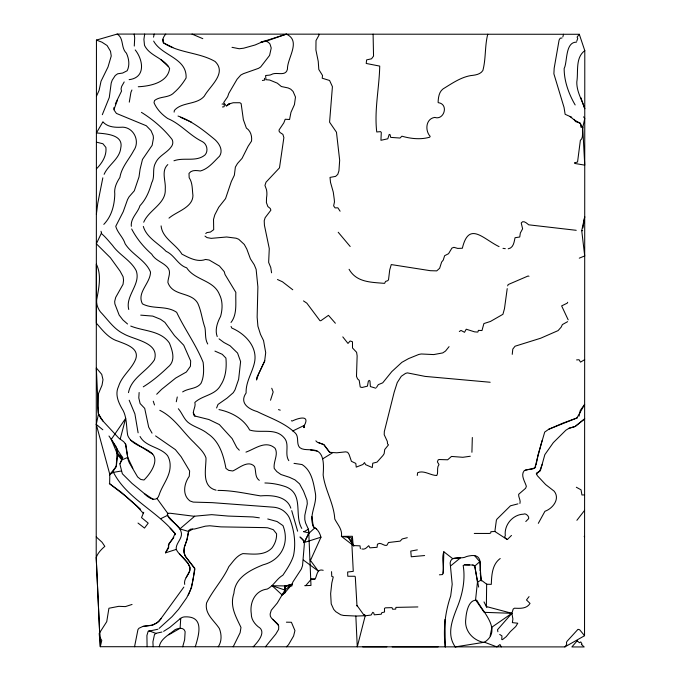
<?xml version="1.0" encoding="UTF-8"?>
<svg xmlns="http://www.w3.org/2000/svg" width="681" height="681" viewBox="0 0 681 681"><rect width="100%" height="100%" fill="white"/><g stroke="black" fill="none" stroke-linecap="round" stroke-linejoin="round"><path stroke-width="1.02" d="M96.225 536.917L96.447 40.077L117.166 34.076L579.293 34.28L584.792 50.641L584.536 635.731L564.924 646.907L100.294 646.703L96.2 557.484L96.225 536.917L102.056 542.272L104.823 546.358C101.401 549.371 97.936 552.734 96.208 557.45L100.294 646.703L101.775 640.446L99.46 636.641L99.205 633.432L106.738 621.676L108.917 608.252L118.817 606.328L125.364 606.609L132.054 604.447M121.797 458.441L120.511 456.662L117.685 454.865L111.284 439.347L125.67 418.364L120.179 439.202M184.704 584.392C183.18 577.769 191.327 573.725 189.863 567.188C187.547 559.833 179.537 556.079 176.251 549.448C175.332 542.902 183.725 538.211 180.899 531.163C178.771 523.825 169.033 521.45 167.254 514.164L168.011 513.27L170.344 513.27L193.915 516.249L211.689 514.657L228.126 516.062L253.06 516.956L259.35 517.824M471.916 452.278L472.325 437.5M443.229 573.215L443.833 551.755L452.686 558.65L460.501 557.824L450.49 566.039M143.282 513.321L136.711 506L126.011 496.483L109.624 483.782L109.828 474.47L116.213 466.536L117.234 449.417L111.284 439.347M161.091 225.896C162.367 238.393 175.936 244.062 181.921 254.132C189.012 257.784 197.371 262.5 205.551 259.461L209.169 260.014L219.461 266.041L224.228 271.651L225.045 274.52L235.856 292.396C235.379 302.364 237.533 314.103 231.012 322.462M134.285 46.053L134.693 37.821L134.157 34.059M180.737 618.339L180.099 628.282L168.726 634.837M131.314 226.313C130.437 218.141 137.809 212.932 139.954 205.73C146.057 199.227 149.284 191.37 151.718 182.763C155.2 176.609 152.042 169.186 155.489 163.031C158.784 155.464 167.628 152.757 171.842 145.947A6.708 6.708 0 0 0 172.097 139.477C163.78 128.718 152.919 119.507 141.435 112.356M455.24 646.89C446.634 634.709 451.971 620.749 456.798 608.371C462.373 595.015 465.6 579.991 463.174 565.494L464.748 564.83L472.793 565.017L474.061 565.417L474.912 566.601L477.449 582.127L475.576 599.85L484.182 612.338L511.891 613.309L512.895 619.02L512.376 622.63L517.773 623.226L515.713 626.571L510.358 631.61L506.255 636.624L502.493 639.638L501.752 639.544L501.957 635.935L499.701 634.42M512.24 354.358L512.802 349.081L515.066 346.212L540.629 338.236L558.088 330.608L561.135 327.186L562.387 324.573L567.622 321.662M139.137 392.494L138.788 397.917L140.116 403.552L144.704 408.37L148.688 427.157L152.042 433.15M304.271 425.685L304.066 427.617L304.39 425.336L292.711 430.996M582.927 227.956L584.724 216.737L581.727 230.604L584.707 255.928L579.276 258.167M116.213 466.536L117.873 454.593L117.234 449.417L122.665 457.768L119.941 463.77M285.007 590.631L284.82 586.392L292.175 584.119L284.624 593.091L282.121 594.947L272.187 585.771L291.851 585.992L292.796 582.11L301.377 569.001L302.534 565.656L304.373 543.864L303.394 540.339L299.972 536.968M128.479 392.639C131.229 377.895 146.849 371.503 154.417 359.857C160.001 342.356 134.055 340.006 123.482 333.724C113.804 329.042 107.658 319.38 100.362 311.83C97.792 308.382 96.242 304.135 96.676 299.793C98.788 288.216 101.809 275.039 96.344 264.117L96.327 323.143C102.618 330.285 108.619 338.457 118.222 341.241C125.874 344.331 139.503 348.119 135.74 359.04C131.697 369.289 121.771 375.827 118.528 386.485C114.493 394.784 118.92 403.603 123.252 410.754C127.041 418.415 126.249 427.242 127.722 435.397C131.39 444.642 142.593 446.336 149.897 451.758C161.252 458.688 150.382 473.789 144.006 479.994L140.797 479.475L137.613 476.947L129.313 462.757L128.241 460.16L125.27 443.416M216.592 407.979L218.014 404.429L227.071 398.113L233.294 392.673L235.022 389.813L238.639 379.308L240.606 361.577L237.567 353.064L230.059 345.769L223.87 342.458L219.044 338.849M174.115 112.118L174.37 110.441C181.853 101.758 196.8 105.036 204.326 96.132C209.842 86.061 227.25 73.276 215.102 61.503C199.21 52.25 178.95 53.237 163.287 42.75C161.789 39.685 163.772 36.374 165.781 34.076M487.758 34.22C484.693 46.104 486.03 58.685 482.872 70.483C480.369 74.552 474.98 75.148 470.682 75.6C460.492 77.396 451.792 83.584 443.127 88.862C438.939 91.892 438.334 97.562 438.096 102.303L438.343 102.678C449.051 104.108 444.097 120.546 434.759 117.413C425.693 118.698 424.85 130.65 430.188 136.379L429.694 137.196C420.62 139.843 410.677 138.72 401.909 136.183L400.011 138.039L390.698 137.383L390.068 134.625L389.217 134.404L387.804 138.788L380.934 140.295L381.3 132.437L380.594 131.646L376.746 131.969C374.15 110.135 379.291 87.934 379.726 66.1L366.216 63.461L366.616 59.885L371.545 58.796L373.546 56.089L373.094 34.169M507.217 288.608L504.468 308.706L502.927 314.299L490.456 321.449L483.902 323.56L481.978 330.549L478.377 330.37L477.943 331.945L477.364 332.081L474.521 331.834L466.23 329.212L464.527 332.311L460.994 330.421L459.317 331.528M579.063 416.168L580.28 410.473L584.638 404.42L576.875 418.023L548.724 429.268L544.715 432.086L537.981 454.985L536.109 464.97M129.279 102.141L130.948 92.241L131.927 89.986M270.519 400.232L273.175 391.984L271.728 388.255M192.604 529.188L188.535 531.469L179.886 528.916L167.432 515.389L167.781 513.389L156.911 498.415M134.549 646.746L137.962 629.55L138.975 628.257L142.984 626.367L152.936 625.013L158.784 621.6L183.844 587.082M188.535 531.469L186.773 540.51L184.304 547.405L183.964 552.785L185.811 556.93L194.672 568.107C193.523 577.216 192.357 586.69 188.305 595.092M265.454 646.805L275.805 634.079L278.64 629.329L278.708 626.094L277.695 623.915L271.506 618.169L270.374 616.279L270.136 614.041L271.276 610.236L277.278 603.051L282.377 594.479L284.939 592.853L284.658 586.264L292.175 584.119L284.981 590.052L282.121 594.947M176.285 401.756L177.273 396.972M121.235 471.014L113.216 472.401L109.828 474.47L96.276 424.442L98.481 413.954L96.31 367.927L101.741 374.371L102.984 379.675L102.031 385.182L98.49 393.609L97.664 406.063L98.192 413.18L100.711 418.253L102.967 421.054L118.724 438.028L123.704 441.705L125.9 444.395L127.705 457.453L132.846 468.324M490.133 635.867L491.997 627.107L511.891 613.309L513.185 609.044L514.436 608.201C520.029 608.431 526.685 608.959 530.031 603.417L526.498 599.978L529.052 596.616M569.903 116.468L574.458 120.06L580.416 123.372L580.936 127.202L582.715 127.39C581.897 131.075 583.804 138.311 580.365 140.329L577.556 162.035L574.432 162.844L574.977 163.483L584.749 165.151L582.74 127.645L584.758 118.468L583.566 116.851M567.69 302.27L567.256 303.139L561.638 305.897L568.167 319.815M144.67 34.067L143.921 39.37L144.491 45.278C149.709 56.285 164.07 57.902 169.62 68.475C167.781 82.69 149.999 86.198 138.277 86.751M182.687 646.771L184.636 639.774L185.138 631.645C183.81 626.954 178.26 628.069 174.991 629.721C169.433 634.547 160.299 638.914 159.311 646.754M153.514 37.166L154.221 34.067M96.37 214.302L97.766 203.279L102.831 177.826M356.938 605.366L363.56 614.551L365.22 615.718L357.27 646.839L355.84 616.041L343.53 615.454L340.713 614.773L335.801 611.7L333.716 609.384L331.221 603.894L330.634 593.653L331.8 583.013L333.256 576.943L331.758 576.415L331.545 571.665M542.102 440.59L534.798 467.983L525.051 470.256M562.829 36.91L563.562 34.254M507.66 285.875L508.145 284.573L528.098 275.992L528.992 276.265M195.294 646.771C199.107 634.232 204.462 615.905 184.747 616.875A7.661 7.661 0 0 0 180.056 618.808M576.756 41.209L577.726 38.383L577.088 37.123L579.293 34.263M304.279 425.668L304.058 427.583M304.39 425.361C310.383 414.346 297.784 418.262 292.098 421.079L291.383 420.688M542.221 464.323L539.684 471.226L536.288 473.916M114.025 109.292L117.524 99.979M376.525 387.421L378.295 384.654L382.722 382.824L391.779 371.622L401.892 362.326L408.591 358.589L418.841 354.435L421.275 353.984L433.712 354.58L442.761 352.911L445.519 351.055L449.06 346.646M424.612 555.543L411.264 556.76L410.771 551.082L417.334 549.865M121.865 459.343L122.291 457.632L117.873 454.619L116.681 452.865M143.742 512.299L141.52 517.611L148.203 523.144L144.5 528.073L138.013 523.059M233.191 646.788L240.112 632.751L240.98 627.448C235.771 616.296 229.548 606.218 233.915 593.262C235.073 577.471 250.259 570.006 263.172 564.804C281.432 560.097 289.791 542.842 282.99 525.621L277.082 521.535L267.744 518.973M294.022 463.361L302.049 464.553C311.43 470.46 313.388 482.216 315.201 492.244C317.865 504 307.897 515.551 313.686 527.094C317.661 528.95 319.908 533.053 320.964 537.224L310.451 560.446L318.299 571.078L303.377 560.037M264.764 360.751L258.508 374.201L256.541 379.998L256.839 377.453L264.628 361.305L265.701 352.647L263.538 340.56L260.508 334.397L257.92 326.242L257.146 317.142L257.886 286.897L256.133 269.353L254.251 264.773L250.421 258.857L246.803 249.042L244.283 244.445L238.725 239.269L236.154 238.222L226.654 236.997L211.17 238.359L207.007 237.592L204.998 236.12M101.469 233.021L96.361 243.781L110.433 257.776L120.086 271.132L123.116 276.75L123.55 280.206L123.057 284.292L115.693 297.401L114.672 301.47L114.876 303.922L119.166 315.082L122.946 319.968L127.534 323.986M102.312 114.697L109.283 97.485L111.207 83.039L112.246 80.103L115.259 75.514L117.651 73.803L122.631 73.046L127.16 70.739C129.952 65.214 128.922 58.634 126.436 53.195C120.665 47.815 124.163 38.264 117.158 34.05M245.969 452.124C255.154 448.864 265.803 439.858 275.107 448.302C278.623 454.593 273.149 461.692 274.222 468.434L276.801 471.592L280.938 474.504L289.553 477.338L294.984 479.884L299.572 483.859L303.505 491.095L307.003 500.143L307.301 503.778L304.816 515.321L304.79 519.552L305.59 522.991L308.399 529.248L308.706 533.257L304.203 542.51L302.926 539.744L300.253 537.266M96.43 96.31L99.094 90.394L101.035 81.218L108.015 66.976L111.241 56.004L110.509 51.279L107.096 45.533L101.92 42.171L96.455 40.077M218.235 646.788C221.912 641.4 221.674 634.437 219.376 628.563C214.157 620.451 204.419 613.922 206.564 602.949C212.702 590.376 222.959 579.659 228.825 566.652C232.902 561.842 236.571 555.764 242.828 553.61C252.847 554.011 264.296 555.977 271.983 547.967C274.979 544.034 276.844 538.782 276.58 533.785L273.311 529.699L267.701 527.809L264.807 527.622L220.899 526.881L209.833 525.775L205.321 526.175L194.579 529.009L190.765 529.111L188.833 530.329L187.224 538.79L184.5 546.622L183.836 550.58L184.874 555.645L194.936 568.993L191.497 587.78L186.739 597.722L178.584 609.291L172.08 616.637L159.099 628.393M104.116 174.327C108.305 164.708 119.609 159.005 120.758 148.049C123.848 134.48 105.759 133.799 96.413 132.948M176.251 549.405L165.466 552.861L168.641 546.715L168.828 544.298L172.574 538.986L175.128 533.606C156.919 510.707 126.172 498.339 113.02 471.456L116.213 466.562M519.909 503.455C520.965 500.212 518.335 497.436 518.65 494.312L525.604 488.286L526.362 486.319C525 481.688 520.403 475.312 524.149 470.767C527.613 468.485 533.138 470.597 535.734 466.97M186.134 577.633L189.727 570.865L189.88 567.282L187.93 563.349L179.529 553.823M474.282 533.444L489.511 533.461L490.737 532.993L490.907 531.682L494.866 531.486L496.398 520.114L497.028 519.067L510.469 505.804L517.935 503.872M538.313 523.34L544.936 511.286C552.657 508.63 560.42 498.909 554.147 491.171L545.651 484.574L537.249 475.585L536.415 473.201L540.391 470.656L544.843 454.644L553.312 442.641L565.902 430.179L569.273 428.145L575.249 426.442L584.638 418.883M103.81 224.389C111.684 216.209 114.519 205.092 114.783 193.966C113.982 187.982 116.689 182.397 119.882 177.503C121.584 167.015 128.964 159.592 133.723 150.535C140.243 141.478 134.063 127.773 122.878 127.168C115.991 127.534 108.296 127.534 103.137 122.146M115.327 103.887L121.516 91.109L121.048 88.922L121.678 86.393L124.197 81.933M96.413 132.965L102.899 121.848M165.474 552.836L168.684 547.805L168.335 545.617L169.203 543.327L173.783 537.488M109.513 474.955L110.603 473.338M143.725 222.219C148.867 209.782 166.198 203.781 165.262 189.105C166.011 181.061 160.869 170.974 167.807 164.572M576.884 520.31L584.596 510.367M564.924 646.941L566.694 644.464L566.456 642.421L567.103 641.221L577.99 629.321L579.701 629.789L584.545 635.705M305.701 585.634L311.243 579.216L314.775 579.148M96.396 168.922C101.98 163.168 106.883 155.804 105.887 147.394L102.908 143.742L96.404 142.15M253.238 646.797L253.553 646.456C257.81 641.987 267.029 631.559 258.133 626.716C254.285 623.524 251.11 618.935 251.289 613.751C249.518 602.489 255.086 590.487 267.267 589.065C273.779 585.72 276.648 578.756 282.887 575.198C286.99 569.069 291.162 562.864 293.46 555.798C296.141 543.149 294.226 530.082 289.502 518.147C288.225 515.091 285.892 512.708 283.322 510.682A19.553 19.553 0 0 0 273.575 507.209L212.285 502.655L193.242 502.101L190.059 500.986C181.938 495.019 184.083 483.459 189.258 476.3L189.641 471.005L181.137 456.747L175.4 449.639L155.574 435.917M525.792 521.51L528.686 518.573C529.443 516.266 525.34 512.691 523.519 514.181C512.784 514.487 503.949 524.966 505.311 535.606L504.468 537.326L507.345 539.531L511.482 535.428M161.363 618.416L156.673 623.175L151.565 625.379L143.35 626.35M156.698 394.248L161.542 389.404L175.689 378.049L186.381 371.988L190.416 366.293L190.671 360.981L183.734 345.216L174.506 335.656L164.879 322.351L160.486 319.27L152.757 316.103L140.712 315.141M286.395 646.814L288.455 644.822L293.596 636.02L294.933 630.58L291.4 622.264L286.403 622.187M316.605 528.916L314.741 527.945L309.046 533.189L304.203 542.51L320.972 537.19M500.212 558.514C492.108 564.37 491.639 575.309 491.299 584.375L486.43 584.204M478.658 587.082L474.683 566.175L479.764 561.689L474.7 555.756M584.8 50.641C575.113 57.8 578.492 71.684 576.807 81.95C576.577 91.603 581.932 99.843 584.766 108.722L580.808 97.562M179.886 528.916L194.689 516.215M180.056 618.808L169.807 627.405L163.627 631.347M584.638 418.849L575.079 426.51L568.703 428.443M205.747 233.515L206.939 232.587L210.412 232.068L213.698 229.676L213.519 219.384L214.813 214.838L218.746 207.228L225.547 198.631L231.319 181.546L234.358 175.221L235.379 167.083L237.482 163.508L242.07 158.35L248.122 146.279L251.527 141.095C252.174 136.234 250.676 130.837 246.369 128.062L243.372 119.703L241.134 103.589L239.908 102.737L233.183 102.746L228.756 104.048L226.407 106.032L223.683 102.559L227.65 96.745L228.825 93.331L237.048 79.277L240.759 75.08L243.423 73.667L258.55 68.33L260.644 66.985L269.591 55.408L271.225 48.01L269.982 44.001L268.442 42.341L265.922 41.149L263.538 41.328L255.06 44.997L243.662 48.198L239.235 48.751L232.017 47.329M222.066 104.133C223.836 102.32 226.109 107.794 222.415 106.968M143.265 386.842C152.238 381.283 160.248 374.533 167.884 367.212C176.021 360.921 172.523 350.868 169.407 343.054C160.707 330.37 143.751 331.375 130.726 326.054M584.664 359.645L580.51 362.13L579.071 359.738L576.594 359.917M168.99 218.141C176.745 211.374 192.749 207.662 192.944 195.49C192.127 189.497 192.74 182.985 189.173 177.715L189.003 173.408C191.625 169.68 196.417 170.437 200.316 170.991C208.377 168.862 213.757 161.746 219.537 156.187C223.351 150.407 219.469 143.836 215.068 139.733C203.721 130.335 192.033 121.056 178.022 116.034M322.768 458.807L332.549 452.797L329.544 452.252L323.679 444.523L318.419 442.59M494.866 531.486L507.217 539.539M477.458 582.119L481.152 580.042L479.764 561.689M303.913 531.742L308.391 529.256L309.046 533.325M182.644 391.907C188.331 388.11 196.417 389.2 200.938 383.471C204.087 377.155 203.891 369.238 203.142 362.36C196.102 344.79 184.764 329.391 176.668 312.324C166.343 305.199 153.004 309.583 142.431 303.854C136.472 292.498 150.416 283.296 150.51 272.068C145.589 260.074 131.986 254.703 125.117 243.747C123.15 237.235 117.541 232.876 115.753 226.313L123.21 211.731L127.551 199.55L129.092 196.792L134.293 190.825L139.001 176.941L140.09 169.203L142.474 159.439L152.161 145.308L153.438 138.124L153.182 135.613L151.02 130.624L146.304 125.747L116.417 113.412L114.076 110.075L113.897 107.564M160.861 518.633L167.432 515.389M548.716 429.268L562.889 423.139L577.505 417.759M117.685 454.874L121.856 459.905L127.705 457.419M157.89 629.253L148.16 631.287L146.917 635.492L147.087 646.754M286.36 34.144L266.177 41.183L260.491 42.426L286.36 34.144C301.521 40.945 287.152 58.072 287.45 69.147C285.671 77.047 276.495 71.428 271.438 74.51C269.625 75.514 267.48 75.097 265.581 75.582L265.99 79.703L269.659 80.017L277.312 83.159L281.338 86.521L288.114 87.951L290.727 89.177L293.077 91.441L295.486 97.042L294.447 104.602L290.966 112.322L289.561 119.507L285.211 119.252L283.807 122.878L279.15 129.807L279.031 131.075L280.044 132.523L282.904 134.378L283.875 137.596L279.482 167.849L266.016 182.193L264.952 185.411L266.45 189.548A20.192 20.192 0 0 1 266.543 197.643L266.399 202.58L267.854 206.53L270.272 208.488L270.893 210.174L265.147 217.69L264.211 220.763L264.432 225.283L269.276 248.591L268.646 262.406L270.757 267.522L271.574 272.809M576.432 42.154C565.017 42.035 567.511 62.397 564.166 68.458C564.072 81.022 568.839 94.131 575.156 104.942M161.908 632.028L156.111 633.287L154.502 634.513L152.919 641.86L153.14 646.754M122.665 457.768L121.805 458.253L121.856 459.905M308.706 533.257L308.391 529.256M407.289 537.692L402.19 538.96L400.156 541.131L388.493 542.519L386.834 545.345C383.718 546.332 380.747 541.565 377.453 544.179L377.07 547.303L369.928 547.847L368.744 545.702C367.025 546.945 365.408 549.942 361.883 548.971M173.953 160.784C184.023 157.056 196.375 162.282 205.058 154.902C208.616 150.935 206.964 143.7 202.07 141.469C189.582 135.34 180.678 123.891 167.679 118.503C161.933 114.536 156.766 109.224 154.025 102.729L154.527 100.55C160.112 95.936 168.999 98.268 174.242 92.429C178.984 88.36 182.866 83.337 186.083 78.009C187.198 57.902 161.55 55.833 153.659 41.098M262.381 80.477L264.688 80.069L264.449 78.298M129.126 79.66C145.964 77.651 143.206 59.851 135.221 49.934M455.24 646.907L484.531 642.217C502.374 630.214 483.144 612.534 476.828 600.225C468.519 599.365 466.255 612.304 465.813 618.723C464.025 630.223 472.452 640.029 483.391 642.37L484.531 642.234L496.917 646.907L499.999 644.524L501.276 646.916M561.97 38.008L560.216 38.196L559.101 40.06L554.164 68.27L553.891 73.854L564.038 107.411L565.128 114.297L571.742 117.251M470.299 456.244L462.816 457.291L451.494 456.44L447.672 459.786L438.998 459.522L438.138 459.93L437.398 461.88L438.998 464.604C436.3 467.609 438.683 472.912 436.776 475.5C430.554 475.517 424.05 469.941 417.632 472.708L417.274 475.449M508.213 248.803C513.534 247.995 514.155 241.9 515.032 237.72L519.748 237.005L520.327 233.03L522.608 228.825L521.237 222.959C523.17 219.682 526.915 223.385 528.686 224.815L576.228 230.306M584.604 494.925L581.932 494.976L581.046 489.843L576.33 487.238M439.415 574.815L442.599 574.543C444.727 567.435 441.092 559.127 443.833 551.78M355.84 616.067L365.22 615.718M304.713 585.677L310.979 585.447L308.825 533.674L308.34 532.814L303.547 531.606M323.203 570.286C316.733 568.38 317.227 575.581 315.056 579.088L311.183 579.037M417.87 606.941L395.925 607.392L395.695 609.095L392.639 609.257L392.018 607.622L385.395 607.835L384.459 608.414L384.544 611.998L381.718 612.738L381.241 614.236L374.252 614.807L373.792 613.036L372.796 612.296L371.094 615.045L365.391 615.769L364.59 614.62L363.569 614.543M231.046 326.437L231.863 328.08C245.126 333.707 257.954 347.012 254.464 362.675C252.2 372.856 245.679 381.956 246.113 392.971C239.227 402.786 248.199 408.983 257.137 411.562C270.059 418.015 284.173 422.501 295.018 432.767C299.41 436.538 295.98 443.442 299.631 447.519C302.977 450.294 307.829 449.315 311.864 449.979C325.16 449.681 323.645 466.281 323.143 474.946C325.041 490.056 333.894 503.531 334.771 518.999C337.521 524.625 342.586 529.35 341.419 536.39L352.375 536.288L353.192 545.566L360.011 545.847L360.377 548.639M362.709 646.848L386.876 646.856M392.196 646.865L438.13 646.882M464.74 564.864L469.524 564.932M581.719 230.629L582.613 230.68M505.302 248.684L502.987 248.335M490.175 382.254L425.089 376.397L407.408 372.882L405.553 373.384L401.305 376.27L397.253 382.577L394.205 392.094L384.322 431.575L384.212 434.716L387.336 441.45L387.523 443.825L388.476 444.855L384.722 449.537L384.144 453.691L382.969 455.504L377.027 462.127L372.771 463.208L372.26 467.549L365.552 464.629L364.531 462.586L362.913 464.51L356.24 467.115L355.805 463.403L351.43 461.318L349.072 454.406L347.676 452.312L345.727 451.843L336.746 452.797L329.74 452.337L323.986 444.684L317.295 442.233L315.848 440.845M217.903 490.422C232.417 490.32 246.394 493.648 260.61 495.887C271.413 494.968 286.837 495.93 290.821 508.154M310.502 449.903L317.057 451.077M218.984 409.587C231.268 412.124 243.67 418.704 249.646 430.009C260.661 433.627 275.269 427.396 284.088 437.73C290.038 444.106 284.249 453.963 288.804 460.654M278.461 409.621L280.249 410.158M272.187 585.771L284.981 590.052L284.828 586.392M148.96 630.768L155.872 633.39M192.042 34.084L202.802 38.664M180.422 117.294L191.659 122.265M216.073 490.167C201.218 486.549 206.105 468.903 205.994 457.879C203.764 451.58 198.375 447.187 194 442.488C182.568 431.711 174.362 417.513 159.805 410.311M172.872 47.534L163.687 42.98L162.912 39.251M499.079 246.633C482.914 238.776 468.894 220.806 462.348 248.242L457.734 248.42L453.929 247.331L451.929 248.08L448.549 253.698L444.625 255.715L443.229 260.099L441.628 262.066L439.645 268.263L436.734 270.876L430.29 270.689L391.26 264.577L389.719 269.906L388.519 279.763L387.761 280.691L385.582 281.423L384.586 283.373C371.068 282.198 356.58 282.487 349.081 269.301M375.801 388.196L370.37 386.561L369.962 381.002L369.145 380.381L368.31 381.351L367.442 386.153L362.02 387.489L360.223 386.987L359.202 380.373L357.516 378.832L356.486 376.355L357.142 355.882L356.597 352.307L352.503 347.974L352.486 341.751L350.145 340.968L347.991 343.428L342.79 336.882M214.941 351.098L222.244 354.299L225.922 358.104C226.722 367.221 225.922 377.291 220.729 385.08C215.511 395.244 202.538 395.193 194.834 402.462C196.341 407.034 191.318 411.775 194.298 415.87L208.905 419.522L219.359 424.569L232.161 438.624L236.775 447.519L239.312 450.209M277.465 279.508L282.462 281.789L292.77 289.765M303.488 300.908L306.859 303.181L319.976 320.717L320.904 320.674L328.472 315.337L335.375 323.237M472.801 565L474.683 566.175M130.394 439.969L152.646 454.108M108.969 436.01L115.991 446.464L117.226 449.273L116.74 452.976L122.657 457.658L119.907 464.178L122.35 473.763L132.02 483.416L144.329 493.529L153.131 499.309M584.145 536.356L584.587 536.688M481.152 580.042L486.651 584.187L486.362 606.541L511.891 613.309L497.505 629.729L497.896 631.755M144.329 493.529C147.786 497.607 156.724 503.233 159.082 495.053C162.18 485.187 169.978 476.955 170.139 466.221A19.417 19.417 0 0 0 167.56 455.623C160.282 446.813 145.53 446.94 140.048 436.495M353.797 545.89L348.212 537.471L348.178 536.432L353.797 545.89L341.411 536.364L351.558 537.811L353.269 571.35L347.633 572.023L347.778 576.245L354.869 576.271L355.295 576.875L356.997 606.056M109.326 483.51L121.175 492.176L140.575 509.269M96.276 424.408L102.84 429.788M160.622 59.468L168.539 66.644M272.664 619.31L278.478 625.311M259.291 480.386C254.6 477.092 256.303 471.073 254.549 466.502C248.242 459.581 238.971 468.222 232.791 470.971L228.714 470.384L225.964 468.409C223.462 455.41 219.64 441.433 207.679 433.61C202.274 429.064 195.149 427.327 189.488 423.437C184.091 419.973 182.389 413.341 178.337 408.736M314.741 527.945L313.243 526.362L311.898 516.632M170.122 528.294L175.128 533.606L175.298 534.755M350.179 246.488L338.21 232.255M318.785 34.144L318.963 35.233L316.018 40.52L315.907 49.943L318.24 61.375L318.81 69.479L322.522 75.489L322.207 78.213L329.578 80.477L332.422 86.657L329.578 122.18L336.465 132.225L339.666 160.256L338.934 170.829L337.776 174.362L335.631 176.379L330.021 177.409L330.498 182.329L333.273 192.119L334.252 199.261L334.473 201.968L333.63 205.858L335.086 207.909L337.861 207.816L340.108 211.212M98.481 413.954L102.967 421.054M582.74 127.645L580.118 123.159L575.496 121.55L574.126 119.328M131.663 228.978C136.66 238.58 143.614 247.092 151.701 254.149C155.285 260.457 162.691 262.125 167.305 267.156C171.791 271.83 167.994 277.21 167.892 282.445C172.702 296.593 191.267 291.57 197.779 303.3C201.346 311.03 202.087 319.653 204.947 327.646C205.934 333.12 204.777 338.976 207.714 343.999M483.995 601.91L486.821 607.495M193.293 412.635L194.97 416.091M301.777 528.413C293.945 515.194 304.058 494.329 286.131 486.881A66.151 66.151 0 0 0 264.892 482.974M129.186 400.232L134.898 413.912L138.115 432.827M217.213 336.542C214.702 329.97 217.384 322.3 220.576 316.418C222.534 309.404 222.9 301.3 219.537 294.686C213.791 279.908 194.902 280.495 186.696 267.829C177.86 265.02 174.515 255.052 166.104 251.349C158.435 243.279 146.619 237.737 143.308 226.424M153.259 401.203L154.51 404.948M297.631 531.214L291.723 510.656M101.018 231.259L101.648 233.736C105.734 237.175 108.986 241.415 112.518 245.381C119.141 254.907 130.684 260.133 136.157 270.604C141.214 284.139 125.049 295.741 128.76 309.489M481.356 580.91L480.207 572.917M284.658 586.256L284.981 590.052M310.34 559.237L310.476 560.974M445.272 646.89C443.093 629.653 445.119 612.296 450.686 595.952L452.201 584.272L450.15 562.966C451.111 554.785 461.139 559.705 466.196 556.666A26.014 26.014 0 0 1 469.149 555.926C480.675 553.61 480.973 561.229 480.045 570.857M444.974 619.446L445.263 646.907M577.173 640.847L571.87 646.941L584.213 646.95L581.37 644.43L582 644.022L580.774 641.936L579.454 642.77L577.173 640.847M228.348 104.397L226.696 105.776L230.246 103.427L228.348 104.397"/></g></svg>
